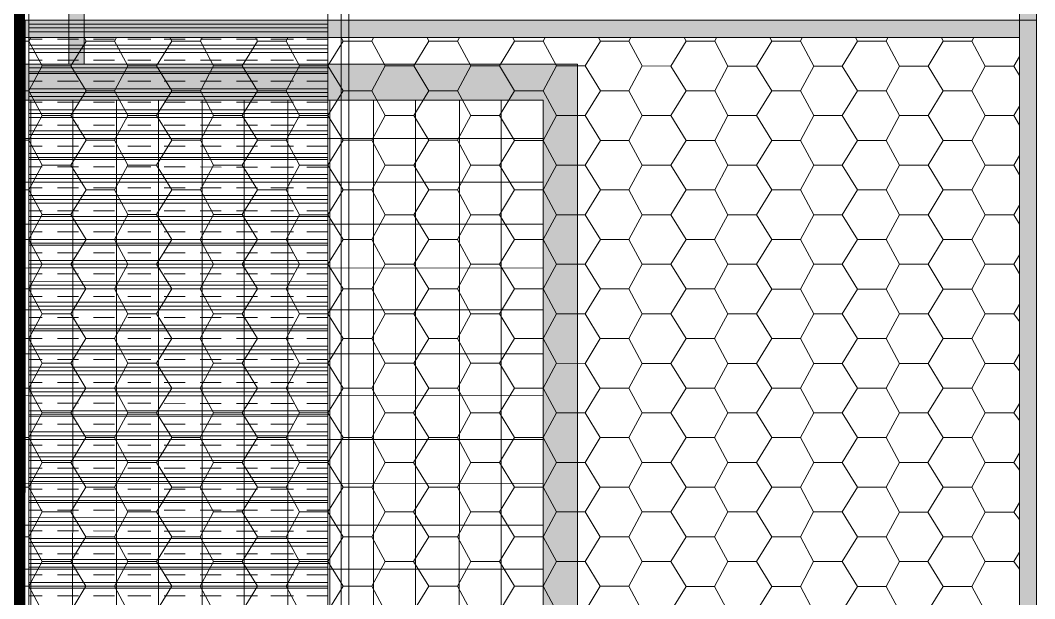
# Model space of a CAD drawing. Extents: x 3377 to 3790, y 1673 to 1846.
# Drawn here: x 3525.326 to 3527.579, y 1750.821 to 1752.105 of the extents above; entities that cross this region are included whole.
import ezdxf

# ---------------------------------------------------------------- set-up
doc = ezdxf.new("R2010")
doc.units = 0
doc.header["$LTSCALE"] = 2
for name, color, linetype, true_color in [('PDF7_0', 7, 'Continuous', 0xc6c6c6), ('PDF7_04-DETALHE', 7, 'Continuous', 0xc6c6c6), ('PDF7_13-CORTE', 7, 'Continuous', 0xe3e3e3)]:
    doc.layers.add(name, color=color, linetype=linetype, true_color=true_color)

msp = doc.modelspace()

# ---------------------------------------------------------------- linework, layer by layer
at = {"layer": 'PDF7_0', "color": 9, "lineweight": 0, "true_color": 0xc1c1c1, "const_width": 0.0423}
msp.add_lwpolyline([(3525.3156, 1754.2082), (3525.3154, 1752.1051), (3525.3153, 1750.0063)], dxfattribs=at)
at = {"layer": 'PDF7_0', "color": 7, "lineweight": 0}
for points in [[(3527.5456, 1754.208), (3527.5836, 1754.208), (3527.5835, 1752.105), (3527.5454, 1752.105), (3527.5456, 1754.1657)], [(3527.5454, 1752.105), (3527.5453, 1750.0061)]]:
    msp.add_lwpolyline(points, dxfattribs=at)
for points in [[(3525.2943, 1752.1051), (3525.3366, 1752.1051), (3525.3364, 1750.0063), (3525.2941, 1750.0063)], [(3525.3364, 1750.0063), (3525.3366, 1752.1051)], [(3527.5454, 1752.105), (3527.5454, 1752.0669), (3525.3366, 1752.067), (3525.3366, 1752.1051)], [(3527.5454, 1752.105), (3527.5835, 1752.105), (3527.5834, 1750.0061), (3527.5453, 1750.0061)]]:
    msp.add_lwpolyline(points, close=True, dxfattribs=at)
at = {"layer": 'PDF7_0', "lineweight": 0}
for points in [[(3525.345, 1752.0586), (3525.3493, 1752.067)], [(3525.4678, 1752.067), (3525.472, 1752.0585), (3525.5355, 1752.0585), (3525.5397, 1752.067)], [(3525.6582, 1752.067), (3525.6624, 1752.0585), (3525.7259, 1752.0585), (3525.7301, 1752.067)], [(3525.8486, 1752.067), (3525.8528, 1752.0585), (3525.9163, 1752.0585), (3525.9205, 1752.067)], [(3526.039, 1752.067), (3526.0432, 1752.0585), (3526.1067, 1752.0585), (3526.1109, 1752.067)], [(3526.2294, 1752.067), (3526.2337, 1752.0585), (3526.2971, 1752.0585), (3526.3014, 1752.067)], [(3526.4198, 1752.0669), (3526.4241, 1752.0585), (3526.4875, 1752.0585), (3526.4918, 1752.0669)], [(3526.6103, 1752.0669), (3526.6145, 1752.0585), (3526.678, 1752.0585), (3526.6822, 1752.0669)], [(3526.8007, 1752.0669), (3526.8049, 1752.0585), (3526.8684, 1752.0585), (3526.8726, 1752.0669)], [(3526.9911, 1752.0669), (3526.9953, 1752.0584), (3527.0588, 1752.0584), (3527.063, 1752.0669)], [(3527.1815, 1752.0669), (3527.1857, 1752.0584), (3527.2492, 1752.0584), (3527.2534, 1752.0669)], [(3527.3719, 1752.0669), (3527.3762, 1752.0584), (3527.4396, 1752.0584), (3527.4439, 1752.0669)], [(3525.3366, 1752.0586), (3525.345, 1752.0586), (3525.3747, 1752.0035), (3525.4381, 1752.0035), (3525.472, 1752.0585)], [(3525.5355, 1752.0585), (3525.5651, 1752.0035), (3525.6285, 1752.0035), (3525.6624, 1752.0585)], [(3525.7259, 1752.0585), (3525.7555, 1752.0035), (3525.819, 1752.0035), (3525.8528, 1752.0585)], [(3525.9163, 1752.0585), (3525.9459, 1752.0035), (3526.0094, 1752.0035), (3526.0432, 1752.0585)], [(3526.1067, 1752.0585), (3526.1363, 1752.0035), (3526.1998, 1752.0035), (3526.2337, 1752.0585)], [(3526.2971, 1752.0585), (3526.3267, 1752.0035), (3526.3902, 1752.0035), (3526.4241, 1752.0585)], [(3526.4875, 1752.0585), (3526.5172, 1752.0035), (3526.5806, 1752.0035), (3526.6145, 1752.0585)], [(3526.678, 1752.0585), (3526.7076, 1752.0035), (3526.771, 1752.0034), (3526.8049, 1752.0585)], [(3526.8684, 1752.0585), (3526.898, 1752.0034), (3526.9615, 1752.0034), (3526.9953, 1752.0584)], [(3527.0588, 1752.0584), (3527.0884, 1752.0034), (3527.1519, 1752.0034), (3527.1857, 1752.0584)], [(3527.2492, 1752.0584), (3527.2788, 1752.0034), (3527.3423, 1752.0034), (3527.3762, 1752.0584)], [(3527.4396, 1752.0584), (3527.4692, 1752.0034), (3527.5327, 1752.0034), (3527.5454, 1751.9822)], [(3527.5327, 1752.0034), (3527.5454, 1752.0246)], [(3525.345, 1751.9485), (3525.3747, 1752.0035)], [(3525.4381, 1752.0035), (3525.472, 1751.9485), (3525.5355, 1751.9485), (3525.5651, 1752.0035)], [(3525.6285, 1752.0035), (3525.6624, 1751.9485), (3525.7259, 1751.9485), (3525.7555, 1752.0035)], [(3525.819, 1752.0035), (3525.8528, 1751.9485), (3525.9163, 1751.9485), (3525.9459, 1752.0035)], [(3526.0094, 1752.0035), (3526.0432, 1751.9485), (3526.1067, 1751.9485), (3526.1363, 1752.0035)], [(3526.1998, 1752.0035), (3526.2336, 1751.9485), (3526.2971, 1751.9485), (3526.3267, 1752.0035)], [(3526.3902, 1752.0035), (3526.4241, 1751.9485), (3526.4875, 1751.9485), (3526.5172, 1752.0035)], [(3526.5806, 1752.0035), (3526.6145, 1751.9485), (3526.678, 1751.9484), (3526.7076, 1752.0035)], [(3526.771, 1752.0034), (3526.8049, 1751.9484), (3526.8684, 1751.9484), (3526.898, 1752.0034)], [(3526.9615, 1752.0034), (3526.9953, 1751.9484), (3527.0588, 1751.9484), (3527.0884, 1752.0034)], [(3527.1519, 1752.0034), (3527.1857, 1751.9484), (3527.2492, 1751.9484), (3527.2788, 1752.0034)], [(3527.3423, 1752.0034), (3527.3761, 1751.9484), (3527.4396, 1751.9484), (3527.4692, 1752.0034)], [(3525.3366, 1751.9485), (3525.345, 1751.9485), (3525.3746, 1751.8935), (3525.4381, 1751.8935), (3525.472, 1751.9485)], [(3525.5355, 1751.9485), (3525.5651, 1751.8935), (3525.6285, 1751.8935), (3525.6624, 1751.9485)], [(3525.7259, 1751.9485), (3525.7555, 1751.8935), (3525.819, 1751.8935), (3525.8528, 1751.9485)], [(3525.9163, 1751.9485), (3525.9459, 1751.8935), (3526.0094, 1751.8935), (3526.0432, 1751.9485)], [(3526.1067, 1751.9485), (3526.1363, 1751.8935), (3526.1998, 1751.8935), (3526.2336, 1751.9485)], [(3526.2971, 1751.9485), (3526.3267, 1751.8935), (3526.3902, 1751.8935), (3526.4241, 1751.9485)], [(3526.4875, 1751.9485), (3526.5172, 1751.8934), (3526.5806, 1751.8934), (3526.6145, 1751.9485)], [(3526.678, 1751.9484), (3526.7076, 1751.8934), (3526.771, 1751.8934), (3526.8049, 1751.9484)], [(3526.8684, 1751.9484), (3526.898, 1751.8934), (3526.9615, 1751.8934), (3526.9953, 1751.9484)], [(3527.0588, 1751.9484), (3527.0884, 1751.8934), (3527.1519, 1751.8934), (3527.1857, 1751.9484)], [(3527.2492, 1751.9484), (3527.2788, 1751.8934), (3527.3423, 1751.8934), (3527.3761, 1751.9484)], [(3527.4396, 1751.9484), (3527.4692, 1751.8934), (3527.5327, 1751.8934), (3527.5454, 1751.8722)], [(3527.5327, 1751.8934), (3527.5454, 1751.9145)], [(3525.345, 1751.8385), (3525.3746, 1751.8935)], [(3525.4381, 1751.8935), (3525.472, 1751.8385), (3525.5354, 1751.8385), (3525.5651, 1751.8935)], [(3525.6285, 1751.8935), (3525.6624, 1751.8385), (3525.7259, 1751.8385), (3525.7555, 1751.8935)], [(3525.819, 1751.8935), (3525.8528, 1751.8385), (3525.9163, 1751.8385), (3525.9459, 1751.8935)], [(3526.0094, 1751.8935), (3526.0432, 1751.8385), (3526.1067, 1751.8385), (3526.1363, 1751.8935)], [(3526.1998, 1751.8935), (3526.2336, 1751.8385), (3526.2971, 1751.8385), (3526.3267, 1751.8935)], [(3526.3902, 1751.8935), (3526.4241, 1751.8384), (3526.4875, 1751.8384), (3526.5172, 1751.8934)], [(3526.5806, 1751.8934), (3526.6145, 1751.8384), (3526.6779, 1751.8384), (3526.7076, 1751.8934)], [(3526.771, 1751.8934), (3526.8049, 1751.8384), (3526.8684, 1751.8384), (3526.898, 1751.8934)], [(3526.9615, 1751.8934), (3526.9953, 1751.8384), (3527.0588, 1751.8384), (3527.0884, 1751.8934)], [(3527.1519, 1751.8934), (3527.1857, 1751.8384), (3527.2492, 1751.8384), (3527.2788, 1751.8934)], [(3527.3423, 1751.8934), (3527.3761, 1751.8384), (3527.4396, 1751.8384), (3527.4692, 1751.8934)], [(3525.3366, 1751.8385), (3525.345, 1751.8385), (3525.3746, 1751.7835), (3525.4381, 1751.7835), (3525.472, 1751.8385)], [(3525.5354, 1751.8385), (3525.5651, 1751.7835), (3525.6285, 1751.7835), (3525.6624, 1751.8385)], [(3525.7259, 1751.8385), (3525.7555, 1751.7835), (3525.8189, 1751.7835), (3525.8528, 1751.8385)], [(3525.9163, 1751.8385), (3525.9459, 1751.7835), (3526.0094, 1751.7835), (3526.0432, 1751.8385)], [(3526.1067, 1751.8385), (3526.1363, 1751.7835), (3526.1998, 1751.7834), (3526.2336, 1751.8385)], [(3526.2971, 1751.8385), (3526.3267, 1751.7834), (3526.3902, 1751.7834), (3526.4241, 1751.8384)], [(3526.4875, 1751.8384), (3526.5171, 1751.7834), (3526.5806, 1751.7834), (3526.6145, 1751.8384)], [(3526.6779, 1751.8384), (3526.7076, 1751.7834), (3526.771, 1751.7834), (3526.8049, 1751.8384)], [(3526.8684, 1751.8384), (3526.898, 1751.7834), (3526.9615, 1751.7834), (3526.9953, 1751.8384)], [(3527.0588, 1751.8384), (3527.0884, 1751.7834), (3527.1519, 1751.7834), (3527.1857, 1751.8384)], [(3527.2492, 1751.8384), (3527.2788, 1751.7834), (3527.3423, 1751.7834), (3527.3761, 1751.8384)], [(3527.4396, 1751.8384), (3527.4692, 1751.7834), (3527.5327, 1751.7834), (3527.5454, 1751.7622)], [(3527.5327, 1751.7834), (3527.5454, 1751.8045)], [(3525.345, 1751.7285), (3525.3746, 1751.7835)], [(3525.4381, 1751.7835), (3525.472, 1751.7285), (3525.5354, 1751.7285), (3525.5651, 1751.7835)], [(3525.6285, 1751.7835), (3525.6624, 1751.7285), (3525.7259, 1751.7285), (3525.7555, 1751.7835)], [(3525.8189, 1751.7835), (3525.8528, 1751.7285), (3525.9163, 1751.7285), (3525.9459, 1751.7835)], [(3526.0094, 1751.7835), (3526.0432, 1751.7285), (3526.1067, 1751.7284), (3526.1363, 1751.7835)], [(3526.1998, 1751.7834), (3526.2336, 1751.7284), (3526.2971, 1751.7284), (3526.3267, 1751.7834)], [(3526.3902, 1751.7834), (3526.424, 1751.7284), (3526.4875, 1751.7284), (3526.5171, 1751.7834)], [(3526.5806, 1751.7834), (3526.6145, 1751.7284), (3526.6779, 1751.7284), (3526.7076, 1751.7834)], [(3526.771, 1751.7834), (3526.8049, 1751.7284), (3526.8684, 1751.7284), (3526.898, 1751.7834)], [(3526.9615, 1751.7834), (3526.9953, 1751.7284), (3527.0588, 1751.7284), (3527.0884, 1751.7834)], [(3527.1519, 1751.7834), (3527.1857, 1751.7284), (3527.2492, 1751.7284), (3527.2788, 1751.7834)], [(3527.3423, 1751.7834), (3527.3761, 1751.7284), (3527.4396, 1751.7284), (3527.4692, 1751.7834)], [(3525.3366, 1751.7285), (3525.345, 1751.7285), (3525.3746, 1751.6735), (3525.4381, 1751.6735), (3525.472, 1751.7285)], [(3525.5354, 1751.7285), (3525.5651, 1751.6735), (3525.6285, 1751.6735), (3525.6624, 1751.7285)], [(3525.7259, 1751.7285), (3525.7555, 1751.6735), (3525.8189, 1751.6735), (3525.8528, 1751.7285)], [(3525.9163, 1751.7285), (3525.9459, 1751.6734), (3526.0094, 1751.6734), (3526.0432, 1751.7285)], [(3526.1067, 1751.7284), (3526.1363, 1751.6734), (3526.1998, 1751.6734), (3526.2336, 1751.7284)], [(3526.2971, 1751.7284), (3526.3267, 1751.6734), (3526.3902, 1751.6734), (3526.424, 1751.7284)], [(3526.4875, 1751.7284), (3526.5171, 1751.6734), (3526.5806, 1751.6734), (3526.6145, 1751.7284)], [(3526.6779, 1751.7284), (3526.7076, 1751.6734), (3526.771, 1751.6734), (3526.8049, 1751.7284)], [(3526.8684, 1751.7284), (3526.898, 1751.6734), (3526.9614, 1751.6734), (3526.9953, 1751.7284)], [(3527.0588, 1751.7284), (3527.0884, 1751.6734), (3527.1519, 1751.6734), (3527.1857, 1751.7284)], [(3527.2492, 1751.7284), (3527.2788, 1751.6734), (3527.3423, 1751.6734), (3527.3761, 1751.7284)], [(3527.4396, 1751.7284), (3527.4692, 1751.6733), (3527.5327, 1751.6733), (3527.5454, 1751.6522)], [(3527.5327, 1751.6733), (3527.5454, 1751.6945)], [(3525.345, 1751.6185), (3525.3746, 1751.6735)], [(3525.4381, 1751.6735), (3525.472, 1751.6185), (3525.5354, 1751.6185), (3525.5651, 1751.6735)], [(3525.6285, 1751.6735), (3525.6624, 1751.6185), (3525.7258, 1751.6185), (3525.7555, 1751.6735)], [(3525.8189, 1751.6735), (3525.8528, 1751.6184), (3525.9163, 1751.6184), (3525.9459, 1751.6734)], [(3526.0094, 1751.6734), (3526.0432, 1751.6184), (3526.1067, 1751.6184), (3526.1363, 1751.6734)], [(3526.1998, 1751.6734), (3526.2336, 1751.6184), (3526.2971, 1751.6184), (3526.3267, 1751.6734)], [(3526.3902, 1751.6734), (3526.424, 1751.6184), (3526.4875, 1751.6184), (3526.5171, 1751.6734)], [(3526.5806, 1751.6734), (3526.6145, 1751.6184), (3526.6779, 1751.6184), (3526.7076, 1751.6734)], [(3526.771, 1751.6734), (3526.8049, 1751.6184), (3526.8683, 1751.6184), (3526.898, 1751.6734)], [(3526.9614, 1751.6734), (3526.9953, 1751.6184), (3527.0588, 1751.6184), (3527.0884, 1751.6734)], [(3527.1519, 1751.6734), (3527.1857, 1751.6184), (3527.2492, 1751.6184), (3527.2788, 1751.6734)], [(3527.3423, 1751.6734), (3527.3761, 1751.6183), (3527.4396, 1751.6183), (3527.4692, 1751.6733)], [(3525.3365, 1751.6185), (3525.345, 1751.6185), (3525.3746, 1751.5635), (3525.4381, 1751.5635), (3525.472, 1751.6185)], [(3525.5354, 1751.6185), (3525.565, 1751.5635), (3525.6285, 1751.5635), (3525.6624, 1751.6185)], [(3525.7258, 1751.6185), (3525.7555, 1751.5634), (3525.8189, 1751.5634), (3525.8528, 1751.6184)], [(3525.9163, 1751.6184), (3525.9459, 1751.5634), (3526.0093, 1751.5634), (3526.0432, 1751.6184)], [(3526.1067, 1751.6184), (3526.1363, 1751.5634), (3526.1998, 1751.5634), (3526.2336, 1751.6184)], [(3526.2971, 1751.6184), (3526.3267, 1751.5634), (3526.3902, 1751.5634), (3526.424, 1751.6184)], [(3526.4875, 1751.6184), (3526.5171, 1751.5634), (3526.5806, 1751.5634), (3526.6145, 1751.6184)], [(3526.6779, 1751.6184), (3526.7075, 1751.5634), (3526.771, 1751.5634), (3526.8049, 1751.6184)], [(3526.8683, 1751.6184), (3526.898, 1751.5634), (3526.9614, 1751.5634), (3526.9953, 1751.6184)], [(3527.0588, 1751.6184), (3527.0884, 1751.5634), (3527.1519, 1751.5633), (3527.1857, 1751.6184)], [(3527.2492, 1751.6184), (3527.2788, 1751.5633), (3527.3423, 1751.5633), (3527.3761, 1751.6183)], [(3527.4396, 1751.6183), (3527.4692, 1751.5633), (3527.5327, 1751.5633), (3527.5454, 1751.5422)], [(3527.5327, 1751.5633), (3527.5454, 1751.5845)], [(3525.345, 1751.5085), (3525.3746, 1751.5635)], [(3525.4381, 1751.5635), (3525.4719, 1751.5085), (3525.5354, 1751.5084), (3525.565, 1751.5635)], [(3525.6285, 1751.5635), (3525.6624, 1751.5084), (3525.7258, 1751.5084), (3525.7555, 1751.5634)], [(3525.8189, 1751.5634), (3525.8528, 1751.5084), (3525.9163, 1751.5084), (3525.9459, 1751.5634)], [(3526.0093, 1751.5634), (3526.0432, 1751.5084), (3526.1067, 1751.5084), (3526.1363, 1751.5634)], [(3526.1998, 1751.5634), (3526.2336, 1751.5084), (3526.2971, 1751.5084), (3526.3267, 1751.5634)], [(3526.3902, 1751.5634), (3526.424, 1751.5084), (3526.4875, 1751.5084), (3526.5171, 1751.5634)], [(3526.5806, 1751.5634), (3526.6145, 1751.5084), (3526.6779, 1751.5084), (3526.7075, 1751.5634)], [(3526.771, 1751.5634), (3526.8049, 1751.5084), (3526.8683, 1751.5084), (3526.898, 1751.5634)], [(3526.9614, 1751.5634), (3526.9953, 1751.5083), (3527.0588, 1751.5083), (3527.0884, 1751.5634)], [(3527.1519, 1751.5633), (3527.1857, 1751.5083), (3527.2492, 1751.5083), (3527.2788, 1751.5633)], [(3527.3423, 1751.5633), (3527.3761, 1751.5083), (3527.4396, 1751.5083), (3527.4692, 1751.5633)], [(3525.3365, 1751.5085), (3525.345, 1751.5085), (3525.3746, 1751.4534), (3525.4381, 1751.4534), (3525.4719, 1751.5085)], [(3525.5354, 1751.5084), (3525.565, 1751.4534), (3525.6285, 1751.4534), (3525.6624, 1751.5084)], [(3525.7258, 1751.5084), (3525.7555, 1751.4534), (3525.8189, 1751.4534), (3525.8528, 1751.5084)], [(3525.9163, 1751.5084), (3525.9459, 1751.4534), (3526.0093, 1751.4534), (3526.0432, 1751.5084)], [(3526.1067, 1751.5084), (3526.1363, 1751.4534), (3526.1998, 1751.4534), (3526.2336, 1751.5084)], [(3526.2971, 1751.5084), (3526.3267, 1751.4534), (3526.3902, 1751.4534), (3526.424, 1751.5084)], [(3526.4875, 1751.5084), (3526.5171, 1751.4534), (3526.5806, 1751.4534), (3526.6145, 1751.5084)], [(3526.6779, 1751.5084), (3526.7075, 1751.4534), (3526.771, 1751.4534), (3526.8049, 1751.5084)], [(3526.8683, 1751.5084), (3526.898, 1751.4533), (3526.9614, 1751.4533), (3526.9953, 1751.5083)], [(3527.0588, 1751.5083), (3527.0884, 1751.4533), (3527.1518, 1751.4533), (3527.1857, 1751.5083)], [(3527.2492, 1751.5083), (3527.2788, 1751.4533), (3527.3423, 1751.4533), (3527.3761, 1751.5083)], [(3527.4396, 1751.5083), (3527.4692, 1751.4533), (3527.5327, 1751.4533), (3527.5454, 1751.4364)], [(3527.5327, 1751.4533), (3527.5454, 1751.4745)], [(3525.345, 1751.3984), (3525.3746, 1751.4534)], [(3525.4381, 1751.4534), (3525.4719, 1751.3984), (3525.5354, 1751.3984), (3525.565, 1751.4534)], [(3525.6285, 1751.4534), (3525.6624, 1751.3984), (3525.7258, 1751.3984), (3525.7555, 1751.4534)], [(3525.8189, 1751.4534), (3525.8528, 1751.3984), (3525.9162, 1751.3984), (3525.9459, 1751.4534)], [(3526.0093, 1751.4534), (3526.0432, 1751.3984), (3526.1067, 1751.3984), (3526.1363, 1751.4534)], [(3526.1998, 1751.4534), (3526.2336, 1751.3984), (3526.2971, 1751.3984), (3526.3267, 1751.4534)], [(3526.3902, 1751.4534), (3526.424, 1751.3984), (3526.4875, 1751.3984), (3526.5171, 1751.4534)], [(3526.5806, 1751.4534), (3526.6144, 1751.3984), (3526.6779, 1751.3984), (3526.7075, 1751.4534)], [(3526.771, 1751.4534), (3526.8049, 1751.3983), (3526.8683, 1751.3983), (3526.898, 1751.4533)], [(3526.9614, 1751.4533), (3526.9953, 1751.3983), (3527.0587, 1751.3983), (3527.0884, 1751.4533)], [(3527.1518, 1751.4533), (3527.1857, 1751.3983), (3527.2492, 1751.3983), (3527.2788, 1751.4533)], [(3527.3423, 1751.4533), (3527.3761, 1751.3983), (3527.4396, 1751.3983), (3527.4692, 1751.4533)], [(3525.3365, 1751.3984), (3525.345, 1751.3984), (3525.3746, 1751.3434), (3525.4381, 1751.3434), (3525.4719, 1751.3984)], [(3525.5354, 1751.3984), (3525.565, 1751.3434), (3525.6285, 1751.3434), (3525.6624, 1751.3984)], [(3525.7258, 1751.3984), (3525.7554, 1751.3434), (3525.8189, 1751.3434), (3525.8528, 1751.3984)], [(3525.9162, 1751.3984), (3525.9459, 1751.3434), (3526.0093, 1751.3434), (3526.0432, 1751.3984)], [(3526.1067, 1751.3984), (3526.1363, 1751.3434), (3526.1998, 1751.3434), (3526.2336, 1751.3984)], [(3526.2971, 1751.3984), (3526.3267, 1751.3434), (3526.3902, 1751.3434), (3526.424, 1751.3984)], [(3526.4875, 1751.3984), (3526.5171, 1751.3434), (3526.5806, 1751.3433), (3526.6144, 1751.3984)], [(3526.6779, 1751.3984), (3526.7075, 1751.3433), (3526.771, 1751.3433), (3526.8049, 1751.3983)], [(3526.8683, 1751.3983), (3526.8979, 1751.3433), (3526.9614, 1751.3433), (3526.9953, 1751.3983)], [(3527.0587, 1751.3983), (3527.0884, 1751.3433), (3527.1518, 1751.3433), (3527.1857, 1751.3983)], [(3527.2492, 1751.3983), (3527.2788, 1751.3433), (3527.3423, 1751.3433), (3527.3761, 1751.3983)], [(3527.4396, 1751.3983), (3527.4692, 1751.3433), (3527.5327, 1751.3433), (3527.5454, 1751.3264)], [(3527.5327, 1751.3433), (3527.5454, 1751.3644)], [(3525.345, 1751.2884), (3525.3746, 1751.3434)], [(3525.4381, 1751.3434), (3525.4719, 1751.2884), (3525.5354, 1751.2884), (3525.565, 1751.3434)], [(3525.6285, 1751.3434), (3525.6624, 1751.2884), (3525.7258, 1751.2884), (3525.7554, 1751.3434)], [(3525.8189, 1751.3434), (3525.8528, 1751.2884), (3525.9162, 1751.2884), (3525.9459, 1751.3434)], [(3526.0093, 1751.3434), (3526.0432, 1751.2884), (3526.1067, 1751.2884), (3526.1363, 1751.3434)], [(3526.1998, 1751.3434), (3526.2336, 1751.2884), (3526.2971, 1751.2884), (3526.3267, 1751.3434)], [(3526.3902, 1751.3434), (3526.424, 1751.2884), (3526.4875, 1751.2883), (3526.5171, 1751.3434)], [(3526.5806, 1751.3433), (3526.6144, 1751.2883), (3526.6779, 1751.2883), (3526.7075, 1751.3433)], [(3526.771, 1751.3433), (3526.8049, 1751.2883), (3526.8683, 1751.2883), (3526.8979, 1751.3433)], [(3526.9614, 1751.3433), (3526.9953, 1751.2883), (3527.0587, 1751.2883), (3527.0884, 1751.3433)], [(3527.1518, 1751.3433), (3527.1857, 1751.2883), (3527.2492, 1751.2883), (3527.2788, 1751.3433)], [(3527.3423, 1751.3433), (3527.3761, 1751.2883), (3527.4396, 1751.2883), (3527.4692, 1751.3433)], [(3525.3365, 1751.2884), (3525.345, 1751.2884), (3525.3746, 1751.2334), (3525.4381, 1751.2334), (3525.4719, 1751.2884)], [(3525.5354, 1751.2884), (3525.565, 1751.2334), (3525.6285, 1751.2334), (3525.6624, 1751.2884)], [(3525.7258, 1751.2884), (3525.7554, 1751.2334), (3525.8189, 1751.2334), (3525.8528, 1751.2884)], [(3525.9162, 1751.2884), (3525.9459, 1751.2334), (3526.0093, 1751.2334), (3526.0432, 1751.2884)], [(3526.1067, 1751.2884), (3526.1363, 1751.2334), (3526.1997, 1751.2334), (3526.2336, 1751.2884)], [(3526.2971, 1751.2884), (3526.3267, 1751.2333), (3526.3902, 1751.2333), (3526.424, 1751.2884)], [(3526.4875, 1751.2883), (3526.5171, 1751.2333), (3526.5806, 1751.2333), (3526.6144, 1751.2883)], [(3526.6779, 1751.2883), (3526.7075, 1751.2333), (3526.771, 1751.2333), (3526.8049, 1751.2883)], [(3526.8683, 1751.2883), (3526.8979, 1751.2333), (3526.9614, 1751.2333), (3526.9953, 1751.2883)], [(3527.0587, 1751.2883), (3527.0884, 1751.2333), (3527.1518, 1751.2333), (3527.1857, 1751.2883)], [(3527.2492, 1751.2883), (3527.2788, 1751.2333), (3527.3422, 1751.2333), (3527.3761, 1751.2883)], [(3527.4396, 1751.2883), (3527.4692, 1751.2333), (3527.5327, 1751.2333), (3527.5454, 1751.2163)], [(3527.5327, 1751.2333), (3527.5454, 1751.2544)], [(3525.345, 1751.1784), (3525.3746, 1751.2334)], [(3525.4381, 1751.2334), (3525.4719, 1751.1784), (3525.5354, 1751.1784), (3525.565, 1751.2334)], [(3525.6285, 1751.2334), (3525.6623, 1751.1784), (3525.7258, 1751.1784), (3525.7554, 1751.2334)], [(3525.8189, 1751.2334), (3525.8528, 1751.1784), (3525.9162, 1751.1784), (3525.9459, 1751.2334)], [(3526.0093, 1751.2334), (3526.0432, 1751.1784), (3526.1066, 1751.1784), (3526.1363, 1751.2334)], [(3526.1997, 1751.2334), (3526.2336, 1751.1783), (3526.2971, 1751.1783), (3526.3267, 1751.2333)], [(3526.3902, 1751.2333), (3526.424, 1751.1783), (3526.4875, 1751.1783), (3526.5171, 1751.2333)], [(3526.5806, 1751.2333), (3526.6144, 1751.1783), (3526.6779, 1751.1783), (3526.7075, 1751.2333)], [(3526.771, 1751.2333), (3526.8048, 1751.1783), (3526.8683, 1751.1783), (3526.8979, 1751.2333)], [(3526.9614, 1751.2333), (3526.9953, 1751.1783), (3527.0587, 1751.1783), (3527.0884, 1751.2333)], [(3527.1518, 1751.2333), (3527.1857, 1751.1783), (3527.2492, 1751.1783), (3527.2788, 1751.2333)], [(3527.3422, 1751.2333), (3527.3761, 1751.1783), (3527.4396, 1751.1783), (3527.4692, 1751.2333)], [(3525.3365, 1751.1784), (3525.345, 1751.1784), (3525.3746, 1751.1234), (3525.4381, 1751.1234), (3525.4719, 1751.1784)], [(3525.5354, 1751.1784), (3525.565, 1751.1234), (3525.6285, 1751.1234), (3525.6623, 1751.1784)], [(3525.7258, 1751.1784), (3525.7554, 1751.1234), (3525.8189, 1751.1234), (3525.8528, 1751.1784)], [(3525.9162, 1751.1784), (3525.9458, 1751.1234), (3526.0093, 1751.1234), (3526.0432, 1751.1784)], [(3526.1066, 1751.1784), (3526.1363, 1751.1233), (3526.1997, 1751.1233), (3526.2336, 1751.1783)], [(3526.2971, 1751.1783), (3526.3267, 1751.1233), (3526.3902, 1751.1233), (3526.424, 1751.1783)], [(3526.4875, 1751.1783), (3526.5171, 1751.1233), (3526.5806, 1751.1233), (3526.6144, 1751.1783)], [(3526.6779, 1751.1783), (3526.7075, 1751.1233), (3526.771, 1751.1233), (3526.8048, 1751.1783)], [(3526.8683, 1751.1783), (3526.8979, 1751.1233), (3526.9614, 1751.1233), (3526.9953, 1751.1783)], [(3527.0587, 1751.1783), (3527.0884, 1751.1233), (3527.1518, 1751.1233), (3527.1857, 1751.1783)], [(3527.2492, 1751.1783), (3527.2788, 1751.1233), (3527.3422, 1751.1233), (3527.3761, 1751.1783)], [(3527.4396, 1751.1783), (3527.4692, 1751.1233), (3527.5327, 1751.1232), (3527.5454, 1751.1063)], [(3527.5327, 1751.1232), (3527.5454, 1751.1444)], [(3525.345, 1751.0684), (3525.3746, 1751.1234)], [(3525.4381, 1751.1234), (3525.4719, 1751.0684), (3525.5354, 1751.0684), (3525.565, 1751.1234)], [(3525.6285, 1751.1234), (3525.6623, 1751.0684), (3525.7258, 1751.0684), (3525.7554, 1751.1234)], [(3525.8189, 1751.1234), (3525.8528, 1751.0684), (3525.9162, 1751.0683), (3525.9458, 1751.1234)], [(3526.0093, 1751.1234), (3526.0432, 1751.0683), (3526.1066, 1751.0683), (3526.1363, 1751.1233)], [(3526.1997, 1751.1233), (3526.2336, 1751.0683), (3526.2971, 1751.0683), (3526.3267, 1751.1233)], [(3526.3902, 1751.1233), (3526.424, 1751.0683), (3526.4875, 1751.0683), (3526.5171, 1751.1233)], [(3526.5806, 1751.1233), (3526.6144, 1751.0683), (3526.6779, 1751.0683), (3526.7075, 1751.1233)], [(3526.771, 1751.1233), (3526.8048, 1751.0683), (3526.8683, 1751.0683), (3526.8979, 1751.1233)], [(3526.9614, 1751.1233), (3526.9953, 1751.0683), (3527.0587, 1751.0683), (3527.0884, 1751.1233)], [(3527.1518, 1751.1233), (3527.1857, 1751.0683), (3527.2491, 1751.0683), (3527.2788, 1751.1233)], [(3527.3422, 1751.1233), (3527.3761, 1751.0682), (3527.4396, 1751.0682), (3527.4692, 1751.1233)], [(3525.3365, 1751.0684), (3525.345, 1751.0684), (3525.3746, 1751.0134), (3525.4381, 1751.0134), (3525.4719, 1751.0684)], [(3525.5354, 1751.0684), (3525.565, 1751.0134), (3525.6285, 1751.0134), (3525.6623, 1751.0684)], [(3525.7258, 1751.0684), (3525.7554, 1751.0133), (3525.8189, 1751.0133), (3525.8528, 1751.0684)], [(3525.9162, 1751.0683), (3525.9458, 1751.0133), (3526.0093, 1751.0133), (3526.0432, 1751.0683)], [(3526.1066, 1751.0683), (3526.1363, 1751.0133), (3526.1997, 1751.0133), (3526.2336, 1751.0683)], [(3526.2971, 1751.0683), (3526.3267, 1751.0133), (3526.3901, 1751.0133), (3526.424, 1751.0683)], [(3526.4875, 1751.0683), (3526.5171, 1751.0133), (3526.5806, 1751.0133), (3526.6144, 1751.0683)], [(3526.6779, 1751.0683), (3526.7075, 1751.0133), (3526.771, 1751.0133), (3526.8048, 1751.0683)], [(3526.8683, 1751.0683), (3526.8979, 1751.0133), (3526.9614, 1751.0133), (3526.9953, 1751.0683)], [(3527.0587, 1751.0683), (3527.0883, 1751.0133), (3527.1518, 1751.0133), (3527.1857, 1751.0683)], [(3527.2491, 1751.0683), (3527.2788, 1751.0132), (3527.3422, 1751.0132), (3527.3761, 1751.0682)], [(3527.4396, 1751.0682), (3527.4692, 1751.0132), (3527.5327, 1751.0132), (3527.5453, 1750.9963)], [(3527.5327, 1751.0132), (3527.5453, 1751.0344)], [(3525.345, 1750.9584), (3525.3746, 1751.0134)], [(3525.4381, 1751.0134), (3525.4719, 1750.9584), (3525.5354, 1750.9584), (3525.565, 1751.0134)], [(3525.6285, 1751.0134), (3525.6623, 1750.9583), (3525.7258, 1750.9583), (3525.7554, 1751.0133)], [(3525.8189, 1751.0133), (3525.8527, 1750.9583), (3525.9162, 1750.9583), (3525.9458, 1751.0133)], [(3526.0093, 1751.0133), (3526.0432, 1750.9583), (3526.1066, 1750.9583), (3526.1363, 1751.0133)], [(3526.1997, 1751.0133), (3526.2336, 1750.9583), (3526.2971, 1750.9583), (3526.3267, 1751.0133)], [(3526.3901, 1751.0133), (3526.424, 1750.9583), (3526.4875, 1750.9583), (3526.5171, 1751.0133)], [(3526.5806, 1751.0133), (3526.6144, 1750.9583), (3526.6779, 1750.9583), (3526.7075, 1751.0133)], [(3526.771, 1751.0133), (3526.8048, 1750.9583), (3526.8683, 1750.9583), (3526.8979, 1751.0133)], [(3526.9614, 1751.0133), (3526.9952, 1750.9583), (3527.0587, 1750.9583), (3527.0883, 1751.0133)], [(3527.1518, 1751.0133), (3527.1857, 1750.9582), (3527.2491, 1750.9582), (3527.2788, 1751.0132)], [(3527.3422, 1751.0132), (3527.3761, 1750.9582), (3527.4396, 1750.9582), (3527.4692, 1751.0132)], [(3525.3365, 1750.9584), (3525.345, 1750.9584), (3525.3746, 1750.9034), (3525.4381, 1750.9034), (3525.4719, 1750.9584)], [(3525.5354, 1750.9584), (3525.565, 1750.9033), (3525.6285, 1750.9033), (3525.6623, 1750.9583)], [(3525.7258, 1750.9583), (3525.7554, 1750.9033), (3525.8189, 1750.9033), (3525.8527, 1750.9583)], [(3525.9162, 1750.9583), (3525.9458, 1750.9033), (3526.0093, 1750.9033), (3526.0432, 1750.9583)], [(3526.1066, 1750.9583), (3526.1363, 1750.9033), (3526.1997, 1750.9033), (3526.2336, 1750.9583)], [(3526.2971, 1750.9583), (3526.3267, 1750.9033), (3526.3901, 1750.9033), (3526.424, 1750.9583)], [(3526.4875, 1750.9583), (3526.5171, 1750.9033), (3526.5806, 1750.9033), (3526.6144, 1750.9583)], [(3526.6779, 1750.9583), (3526.7075, 1750.9033), (3526.771, 1750.9033), (3526.8048, 1750.9583)], [(3526.8683, 1750.9583), (3526.8979, 1750.9033), (3526.9614, 1750.9032), (3526.9952, 1750.9583)], [(3527.0587, 1750.9583), (3527.0883, 1750.9032), (3527.1518, 1750.9032), (3527.1857, 1750.9582)], [(3527.2491, 1750.9582), (3527.2788, 1750.9032), (3527.3422, 1750.9032), (3527.3761, 1750.9582)], [(3527.4396, 1750.9582), (3527.4692, 1750.9032), (3527.5326, 1750.9032), (3527.5453, 1750.8863)], [(3527.5326, 1750.9032), (3527.5453, 1750.9244)], [(3525.345, 1750.8483), (3525.3746, 1750.9034)], [(3525.4381, 1750.9034), (3525.4719, 1750.8483), (3525.5354, 1750.8483), (3525.565, 1750.9033)], [(3525.6285, 1750.9033), (3525.6623, 1750.8483), (3525.7258, 1750.8483), (3525.7554, 1750.9033)], [(3525.8189, 1750.9033), (3525.8527, 1750.8483), (3525.9162, 1750.8483), (3525.9458, 1750.9033)], [(3526.0093, 1750.9033), (3526.0432, 1750.8483), (3526.1066, 1750.8483), (3526.1363, 1750.9033)], [(3526.1997, 1750.9033), (3526.2336, 1750.8483), (3526.297, 1750.8483), (3526.3267, 1750.9033)], [(3526.3901, 1750.9033), (3526.424, 1750.8483), (3526.4875, 1750.8483), (3526.5171, 1750.9033)], [(3526.5806, 1750.9033), (3526.6144, 1750.8483), (3526.6779, 1750.8483), (3526.7075, 1750.9033)], [(3526.771, 1750.9033), (3526.8048, 1750.8482), (3526.8683, 1750.8482), (3526.8979, 1750.9033)], [(3526.9614, 1750.9032), (3526.9952, 1750.8482), (3527.0587, 1750.8482), (3527.0883, 1750.9032)], [(3527.1518, 1750.9032), (3527.1857, 1750.8482), (3527.2491, 1750.8482), (3527.2788, 1750.9032)], [(3527.3422, 1750.9032), (3527.3761, 1750.8482), (3527.4395, 1750.8482), (3527.4692, 1750.9032)], [(3525.3365, 1750.8483), (3525.345, 1750.8483), (3525.3746, 1750.7933), (3525.438, 1750.7933), (3525.4719, 1750.8483)], [(3525.5354, 1750.8483), (3525.565, 1750.7933), (3525.6285, 1750.7933), (3525.6623, 1750.8483)], [(3525.7258, 1750.8483), (3525.7554, 1750.7933), (3525.8189, 1750.7933), (3525.8527, 1750.8483)], [(3525.9162, 1750.8483), (3525.9458, 1750.7933), (3526.0093, 1750.7933), (3526.0432, 1750.8483)], [(3526.1066, 1750.8483), (3526.1362, 1750.7933), (3526.1997, 1750.7933), (3526.2336, 1750.8483)], [(3526.297, 1750.8483), (3526.3267, 1750.7933), (3526.3901, 1750.7933), (3526.424, 1750.8483)], [(3526.4875, 1750.8483), (3526.5171, 1750.7933), (3526.5806, 1750.7933), (3526.6144, 1750.8483)], [(3526.6779, 1750.8483), (3526.7075, 1750.7932), (3526.771, 1750.7932), (3526.8048, 1750.8482)], [(3526.8683, 1750.8482), (3526.8979, 1750.7932), (3526.9614, 1750.7932), (3526.9952, 1750.8482)], [(3527.0587, 1750.8482), (3527.0883, 1750.7932), (3527.1518, 1750.7932), (3527.1857, 1750.8482)], [(3527.2491, 1750.8482), (3527.2787, 1750.7932), (3527.3422, 1750.7932), (3527.3761, 1750.8482)], [(3527.4395, 1750.8482), (3527.4692, 1750.7932), (3527.5326, 1750.7932), (3527.5453, 1750.7763)]]:
    msp.add_lwpolyline(points, dxfattribs=at)
at = {"layer": 'PDF7_0', "color": 9, "true_color": 0xc1c1c1, "transparency": 33554559}
for points in [[(3527.5456, 1754.208), (3527.5835, 1752.105), (3527.5454, 1752.105)], [(3527.5836, 1754.208), (3527.5456, 1754.208), (3527.5835, 1752.105)], [(3527.5454, 1752.105), (3525.3366, 1752.1051), (3527.5454, 1752.0669)], [(3525.3366, 1752.1051), (3527.5454, 1752.0669), (3525.3366, 1752.067)], [(3527.5454, 1752.105), (3527.5834, 1750.0061), (3527.5453, 1750.0061)], [(3527.5835, 1752.105), (3527.5454, 1752.105), (3527.5834, 1750.0061)]]:
    msp.add_solid(points, dxfattribs=at)
at = {"layer": 'PDF7_04-DETALHE', "color": 7, "lineweight": 0}
msp.add_lwpolyline([(3526.0558, 1750.0062), (3526.056, 1752.507), (3524.558, 1752.5071), (3524.5578, 1750.0063)], dxfattribs=at)
at = {"layer": 'PDF7_04-DETALHE', "lineweight": 0}
for points in [[(3526.039, 1752.507), (3526.0389, 1750.0062), (3524.5917, 1750.0063), (3524.5919, 1752.5071), (3526.039, 1752.507), (3524.8415, 1752.5071)], [(3525.3451, 1752.4775), (3525.3449, 1750.0359), (3526.0092, 1750.0359), (3526.0094, 1752.4774)], [(3525.345, 1752.0966), (3526.0094, 1752.0966)], [(3525.345, 1752.0882), (3526.0094, 1752.0881)], [(3525.345, 1752.0797), (3526.0094, 1752.0797)], [(3525.345, 1752.0628), (3525.3747, 1752.0628)], [(3525.4085, 1752.0628), (3525.4551, 1752.0628)], [(3525.4889, 1752.0628), (3525.5355, 1752.0628)], [(3525.5651, 1752.0628), (3525.6159, 1752.0628)], [(3525.6455, 1752.0628), (3525.692, 1752.0628)], [(3525.7259, 1752.0628), (3525.7724, 1752.0628)], [(3525.8063, 1752.0628), (3525.8528, 1752.0628)], [(3525.8824, 1752.0627), (3525.9332, 1752.0627)], [(3525.9628, 1752.0627), (3526.0094, 1752.0627)], [(3525.345, 1752.0501), (3526.0094, 1752.05)], [(3525.345, 1752.0416), (3526.0094, 1752.0416)], [(3525.345, 1752.0332), (3526.0094, 1752.0331)], [(3525.345, 1752.0162), (3525.3747, 1752.0162)], [(3525.345, 1751.9993), (3526.0094, 1751.9993)], [(3525.4085, 1752.0162), (3525.4551, 1752.0162)], [(3525.4889, 1752.0162), (3525.5355, 1752.0162)], [(3525.5651, 1752.0162), (3525.6159, 1752.0162)], [(3525.6455, 1752.0162), (3525.692, 1752.0162)], [(3525.7259, 1752.0162), (3525.7724, 1752.0162)], [(3525.8063, 1752.0162), (3525.8528, 1752.0162)], [(3525.8824, 1752.0162), (3525.9332, 1752.0162)], [(3525.9628, 1752.0162), (3526.0094, 1752.0162)], [(3525.345, 1751.9909), (3526.0094, 1751.9908)], [(3525.345, 1751.9866), (3526.0094, 1751.9866)], [(3525.345, 1751.9697), (3525.3747, 1751.9697)], [(3525.345, 1751.9528), (3526.0094, 1751.9527)], [(3525.4085, 1751.9697), (3525.4551, 1751.9697)], [(3525.4889, 1751.9697), (3525.5355, 1751.9697)], [(3525.5651, 1751.9697), (3525.6158, 1751.9697)], [(3525.6455, 1751.9697), (3525.692, 1751.9697)], [(3525.7259, 1751.9697), (3525.7724, 1751.9697)], [(3525.8063, 1751.9697), (3525.8528, 1751.9697)], [(3525.8824, 1751.9697), (3525.9332, 1751.9697)], [(3525.9628, 1751.9697), (3526.0094, 1751.9696)], [(3525.345, 1751.9443), (3526.0094, 1751.9443)], [(3525.345, 1751.9358), (3526.0094, 1751.9358)], [(3525.345, 1751.9231), (3525.3747, 1751.9231)], [(3525.345, 1751.9062), (3526.0094, 1751.9062)], [(3525.4085, 1751.9231), (3525.4551, 1751.9231)], [(3525.4889, 1751.9231), (3525.5354, 1751.9231)], [(3525.5651, 1751.9231), (3525.6158, 1751.9231)], [(3525.6455, 1751.9231), (3525.692, 1751.9231)], [(3525.7259, 1751.9231), (3525.7724, 1751.9231)], [(3525.8063, 1751.9231), (3525.8528, 1751.9231)], [(3525.8824, 1751.9231), (3525.9332, 1751.9231)], [(3525.9628, 1751.9231), (3526.0094, 1751.9231)], [(3525.345, 1751.8978), (3526.0094, 1751.8977)], [(3525.345, 1751.8893), (3526.0094, 1751.8892)], [(3525.345, 1751.8724), (3525.3746, 1751.8724)], [(3525.345, 1751.8597), (3526.0094, 1751.8596)], [(3525.4085, 1751.8724), (3525.455, 1751.8724)], [(3525.4889, 1751.8724), (3525.5354, 1751.8724)], [(3525.5651, 1751.8724), (3525.6158, 1751.8724)], [(3525.6455, 1751.8723), (3525.692, 1751.8723)], [(3525.7259, 1751.8723), (3525.7724, 1751.8723)], [(3525.8063, 1751.8723), (3525.8528, 1751.8723)], [(3525.8824, 1751.8723), (3525.9332, 1751.8723)], [(3525.9628, 1751.8723), (3526.0094, 1751.8723)], [(3525.345, 1751.8512), (3526.0094, 1751.8512)], [(3525.345, 1751.8427), (3526.0094, 1751.8427)], [(3525.345, 1751.8258), (3525.3746, 1751.8258)], [(3525.4085, 1751.8258), (3525.455, 1751.8258)], [(3525.4889, 1751.8258), (3525.5354, 1751.8258)], [(3525.5651, 1751.8258), (3525.6158, 1751.8258)], [(3525.6455, 1751.8258), (3525.692, 1751.8258)], [(3525.7259, 1751.8258), (3525.7724, 1751.8258)], [(3525.8063, 1751.8258), (3525.8528, 1751.8258)], [(3525.8824, 1751.8258), (3525.9332, 1751.8258)], [(3525.9628, 1751.8258), (3526.0094, 1751.8258)], [(3525.345, 1751.8089), (3526.0094, 1751.8089)], [(3525.345, 1751.8004), (3526.0094, 1751.8004)], [(3525.345, 1751.7962), (3526.0094, 1751.7962)], [(3525.345, 1751.7793), (3525.3746, 1751.7793)], [(3525.4085, 1751.7793), (3525.455, 1751.7793)], [(3525.4889, 1751.7793), (3525.5354, 1751.7793)], [(3525.5651, 1751.7793), (3525.6158, 1751.7793)], [(3525.6455, 1751.7793), (3525.692, 1751.7793)], [(3525.7259, 1751.7793), (3525.7724, 1751.7792)], [(3525.8063, 1751.7792), (3525.8528, 1751.7792)], [(3525.8824, 1751.7792), (3525.9332, 1751.7792)], [(3525.9628, 1751.7792), (3526.0094, 1751.7792)], [(3525.345, 1751.7623), (3526.0094, 1751.7623)], [(3525.345, 1751.7539), (3526.0094, 1751.7538)], [(3525.345, 1751.7454), (3526.0094, 1751.7454)], [(3525.345, 1751.7327), (3525.3746, 1751.7327)], [(3525.4085, 1751.7327), (3525.455, 1751.7327)], [(3525.4889, 1751.7327), (3525.5354, 1751.7327)], [(3525.5651, 1751.7327), (3525.6158, 1751.7327)], [(3525.6455, 1751.7327), (3525.692, 1751.7327)], [(3525.7259, 1751.7327), (3525.7724, 1751.7327)], [(3525.8063, 1751.7327), (3525.8528, 1751.7327)], [(3525.8824, 1751.7327), (3525.9332, 1751.7327)], [(3525.9628, 1751.7327), (3526.0094, 1751.7327)], [(3525.345, 1751.7158), (3526.0094, 1751.7158)], [(3525.345, 1751.7073), (3526.0094, 1751.7073)], [(3525.345, 1751.6989), (3526.0094, 1751.6988)], [(3525.345, 1751.682), (3525.3746, 1751.6819)], [(3525.4085, 1751.6819), (3525.455, 1751.6819)], [(3525.4889, 1751.6819), (3525.5354, 1751.6819)], [(3525.5651, 1751.6819), (3525.6158, 1751.6819)], [(3525.6455, 1751.6819), (3525.692, 1751.6819)], [(3525.7258, 1751.6819), (3525.7724, 1751.6819)], [(3525.8062, 1751.6819), (3525.8528, 1751.6819)], [(3525.8824, 1751.6819), (3525.9332, 1751.6819)], [(3525.9628, 1751.6819), (3526.0094, 1751.6819)], [(3525.345, 1751.6693), (3526.0094, 1751.6692)], [(3525.345, 1751.6608), (3526.0094, 1751.6607)], [(3525.345, 1751.6523), (3526.0094, 1751.6523)], [(3525.345, 1751.6354), (3525.3746, 1751.6354)], [(3525.4085, 1751.6354), (3525.455, 1751.6354)], [(3525.4889, 1751.6354), (3525.5354, 1751.6354)], [(3525.565, 1751.6354), (3525.6158, 1751.6354)], [(3525.6454, 1751.6354), (3525.692, 1751.6354)], [(3525.7258, 1751.6354), (3525.7724, 1751.6354)], [(3525.8062, 1751.6354), (3525.8528, 1751.6354)], [(3525.8824, 1751.6354), (3525.9332, 1751.6354)], [(3525.9628, 1751.6354), (3526.0094, 1751.6354)], [(3525.345, 1751.6185), (3526.0094, 1751.6184)], [(3525.345, 1751.61), (3526.0094, 1751.61)], [(3525.345, 1751.6058), (3526.0094, 1751.6057)], [(3525.345, 1751.5889), (3525.3746, 1751.5889)], [(3525.4085, 1751.5889), (3525.455, 1751.5889)], [(3525.4889, 1751.5888), (3525.5354, 1751.5888)], [(3525.565, 1751.5888), (3525.6158, 1751.5888)], [(3525.6454, 1751.5888), (3525.692, 1751.5888)], [(3525.7258, 1751.5888), (3525.7724, 1751.5888)], [(3525.8062, 1751.5888), (3525.8528, 1751.5888)], [(3525.8824, 1751.5888), (3525.9332, 1751.5888)], [(3525.9628, 1751.5888), (3526.0094, 1751.5888)], [(3525.345, 1751.5719), (3526.0093, 1751.5719)], [(3525.345, 1751.5635), (3526.0093, 1751.5634)], [(3525.345, 1751.555), (3526.0093, 1751.555)], [(3525.345, 1751.5423), (3525.3746, 1751.5423)], [(3525.345, 1751.5254), (3526.0093, 1751.5253)], [(3525.4085, 1751.5423), (3525.455, 1751.5423)], [(3525.4889, 1751.5423), (3525.5354, 1751.5423)], [(3525.565, 1751.5423), (3525.6158, 1751.5423)], [(3525.6454, 1751.5423), (3525.692, 1751.5423)], [(3525.7258, 1751.5423), (3525.7724, 1751.5423)], [(3525.8062, 1751.5423), (3525.8528, 1751.5423)], [(3525.8824, 1751.5423), (3525.9332, 1751.5423)], [(3525.9628, 1751.5423), (3526.0093, 1751.5423)], [(3525.345, 1751.5169), (3526.0093, 1751.5169)], [(3525.345, 1751.5085), (3526.0093, 1751.5084)], [(3525.345, 1751.4915), (3525.3746, 1751.4915)], [(3525.345, 1751.4788), (3526.0093, 1751.4788)], [(3525.4085, 1751.4915), (3525.455, 1751.4915)], [(3525.4889, 1751.4915), (3525.5354, 1751.4915)], [(3525.565, 1751.4915), (3525.6158, 1751.4915)], [(3525.6454, 1751.4915), (3525.692, 1751.4915)], [(3525.7258, 1751.4915), (3525.7724, 1751.4915)], [(3525.8062, 1751.4915), (3525.8528, 1751.4915)], [(3525.8824, 1751.4915), (3525.9332, 1751.4915)], [(3525.9628, 1751.4915), (3526.0093, 1751.4915)], [(3525.345, 1751.4704), (3526.0093, 1751.4703)], [(3525.345, 1751.4619), (3526.0093, 1751.4619)], [(3525.345, 1751.445), (3525.3746, 1751.445)], [(3525.4085, 1751.445), (3525.455, 1751.445)], [(3525.4889, 1751.445), (3525.5354, 1751.445)], [(3525.565, 1751.445), (3525.6158, 1751.445)], [(3525.6454, 1751.445), (3525.692, 1751.445)], [(3525.7258, 1751.445), (3525.7724, 1751.445)], [(3525.8062, 1751.445), (3525.8528, 1751.445)], [(3525.8824, 1751.445), (3525.9332, 1751.4449)], [(3525.9628, 1751.4449), (3526.0093, 1751.4449)], [(3525.345, 1751.4281), (3526.0093, 1751.428)], [(3525.345, 1751.4196), (3526.0093, 1751.4196)], [(3525.345, 1751.4154), (3526.0093, 1751.4153)], [(3525.345, 1751.3984), (3525.3746, 1751.3984)], [(3525.4085, 1751.3984), (3525.455, 1751.3984)], [(3525.4889, 1751.3984), (3525.5354, 1751.3984)], [(3525.565, 1751.3984), (3525.6158, 1751.3984)], [(3525.6454, 1751.3984), (3525.692, 1751.3984)], [(3525.7258, 1751.3984), (3525.7724, 1751.3984)], [(3525.8062, 1751.3984), (3525.8528, 1751.3984)], [(3525.8824, 1751.3984), (3525.9332, 1751.3984)], [(3525.9628, 1751.3984), (3526.0093, 1751.3984)], [(3525.345, 1751.3815), (3526.0093, 1751.3815)], [(3525.345, 1751.3731), (3526.0093, 1751.373)], [(3525.345, 1751.3646), (3526.0093, 1751.3645)], [(3525.345, 1751.3519), (3525.3746, 1751.3519)], [(3525.4085, 1751.3519), (3525.455, 1751.3519)], [(3525.4889, 1751.3519), (3525.5354, 1751.3519)], [(3525.565, 1751.3519), (3525.6158, 1751.3519)], [(3525.6454, 1751.3519), (3525.692, 1751.3519)], [(3525.7258, 1751.3519), (3525.7724, 1751.3519)], [(3525.8062, 1751.3519), (3525.8528, 1751.3519)], [(3525.8824, 1751.3519), (3525.9332, 1751.3519)], [(3525.9628, 1751.3519), (3526.0093, 1751.3519)], [(3525.345, 1751.335), (3526.0093, 1751.3349)], [(3525.345, 1751.3265), (3526.0093, 1751.3265)], [(3525.345, 1751.318), (3526.0093, 1751.318)], [(3525.345, 1751.3011), (3525.3746, 1751.3011)], [(3525.4085, 1751.3011), (3525.455, 1751.3011)], [(3525.4889, 1751.3011), (3525.5354, 1751.3011)], [(3525.565, 1751.3011), (3525.6158, 1751.3011)], [(3525.6454, 1751.3011), (3525.692, 1751.3011)], [(3525.7258, 1751.3011), (3525.7724, 1751.3011)], [(3525.8062, 1751.3011), (3525.8528, 1751.3011)], [(3525.8824, 1751.3011), (3525.9332, 1751.3011)], [(3525.9628, 1751.3011), (3526.0093, 1751.3011)], [(3525.345, 1751.2884), (3526.0093, 1751.2884)], [(3525.345, 1751.28), (3526.0093, 1751.2799)], [(3525.345, 1751.2715), (3526.0093, 1751.2715)], [(3525.345, 1751.2546), (3525.3746, 1751.2546)], [(3525.4085, 1751.2546), (3525.455, 1751.2546)], [(3525.4889, 1751.2546), (3525.5354, 1751.2546)], [(3525.565, 1751.2546), (3525.6158, 1751.2546)], [(3525.6454, 1751.2546), (3525.692, 1751.2545)], [(3525.7258, 1751.2545), (3525.7724, 1751.2545)], [(3525.8062, 1751.2545), (3525.8528, 1751.2545)], [(3525.8824, 1751.2545), (3525.9332, 1751.2545)], [(3525.9628, 1751.2545), (3526.0093, 1751.2545)], [(3525.345, 1751.2376), (3526.0093, 1751.2376)], [(3525.345, 1751.2292), (3526.0093, 1751.2291)], [(3525.345, 1751.225), (3526.0093, 1751.2249)], [(3525.345, 1751.208), (3525.3746, 1751.208)], [(3525.4085, 1751.208), (3525.455, 1751.208)], [(3525.4889, 1751.208), (3525.5354, 1751.208)], [(3525.565, 1751.208), (3525.6158, 1751.208)], [(3525.6454, 1751.208), (3525.692, 1751.208)], [(3525.7258, 1751.208), (3525.7724, 1751.208)], [(3525.8062, 1751.208), (3525.8528, 1751.208)], [(3525.8824, 1751.208), (3525.9332, 1751.208)], [(3525.9628, 1751.208), (3526.0093, 1751.208)], [(3525.345, 1751.1911), (3526.0093, 1751.1911)], [(3525.345, 1751.1826), (3526.0093, 1751.1826)], [(3525.345, 1751.1742), (3526.0093, 1751.1741)], [(3525.345, 1751.1615), (3525.3746, 1751.1615)], [(3525.4085, 1751.1615), (3525.455, 1751.1615)], [(3525.4889, 1751.1615), (3525.5354, 1751.1615)], [(3525.565, 1751.1615), (3525.6158, 1751.1615)], [(3525.6454, 1751.1615), (3525.692, 1751.1615)], [(3525.7258, 1751.1615), (3525.7724, 1751.1614)], [(3525.8062, 1751.1614), (3525.8528, 1751.1614)], [(3525.8824, 1751.1614), (3525.9332, 1751.1614)], [(3525.9628, 1751.1614), (3526.0093, 1751.1614)], [(3525.345, 1751.1446), (3526.0093, 1751.1445)], [(3525.345, 1751.1361), (3526.0093, 1751.136)], [(3525.345, 1751.1276), (3526.0093, 1751.1276)], [(3525.345, 1751.1107), (3525.3746, 1751.1107)], [(3525.345, 1751.098), (3526.0093, 1751.098)], [(3525.4084, 1751.1107), (3525.455, 1751.1107)], [(3525.4888, 1751.1107), (3525.5354, 1751.1107)], [(3525.565, 1751.1107), (3525.6158, 1751.1107)], [(3525.6454, 1751.1107), (3525.692, 1751.1107)], [(3525.7258, 1751.1107), (3525.7724, 1751.1107)], [(3525.8062, 1751.1107), (3525.8528, 1751.1107)], [(3525.8824, 1751.1107), (3525.9332, 1751.1107)], [(3525.9628, 1751.1107), (3526.0093, 1751.1107)], [(3525.345, 1751.0895), (3526.0093, 1751.0895)], [(3525.345, 1751.0811), (3526.0093, 1751.081)], [(3525.345, 1751.0642), (3525.3746, 1751.0642)], [(3525.4084, 1751.0641), (3525.455, 1751.0641)], [(3525.4888, 1751.0641), (3525.5354, 1751.0641)], [(3525.565, 1751.0641), (3525.6158, 1751.0641)], [(3525.6454, 1751.0641), (3525.692, 1751.0641)], [(3525.7258, 1751.0641), (3525.7724, 1751.0641)], [(3525.8062, 1751.0641), (3525.8528, 1751.0641)], [(3525.8824, 1751.0641), (3525.9332, 1751.0641)], [(3525.9628, 1751.0641), (3526.0093, 1751.0641)], [(3525.345, 1751.0472), (3526.0093, 1751.0472)], [(3525.345, 1751.0388), (3526.0093, 1751.0387)], [(3525.345, 1751.0345), (3526.0093, 1751.0345)], [(3525.345, 1751.0176), (3525.3746, 1751.0176)], [(3525.4084, 1751.0176), (3525.455, 1751.0176)], [(3525.4888, 1751.0176), (3525.5354, 1751.0176)], [(3525.565, 1751.0176), (3525.6158, 1751.0176)], [(3525.6454, 1751.0176), (3525.692, 1751.0176)], [(3525.7258, 1751.0176), (3525.7724, 1751.0176)], [(3525.8062, 1751.0176), (3525.8527, 1751.0176)], [(3525.8824, 1751.0176), (3525.9331, 1751.0176)], [(3525.9628, 1751.0176), (3526.0093, 1751.0176)], [(3525.345, 1751.0007), (3526.0093, 1751.0006)], [(3525.345, 1750.9922), (3526.0093, 1750.9922)], [(3525.345, 1750.9838), (3526.0093, 1750.9837)], [(3525.345, 1750.9711), (3525.3746, 1750.9711)], [(3525.4084, 1750.9711), (3525.455, 1750.9711)], [(3525.4888, 1750.9711), (3525.5354, 1750.971)], [(3525.565, 1750.971), (3525.6158, 1750.971)], [(3525.6454, 1750.971), (3525.6919, 1750.971)], [(3525.7258, 1750.971), (3525.7723, 1750.971)], [(3525.8062, 1750.971), (3525.8527, 1750.971)], [(3525.8824, 1750.971), (3525.9331, 1750.971)], [(3525.9628, 1750.971), (3526.0093, 1750.971)], [(3525.345, 1750.9541), (3526.0093, 1750.9541)], [(3525.345, 1750.9457), (3526.0093, 1750.9456)], [(3525.345, 1750.9372), (3526.0093, 1750.9372)], [(3525.345, 1750.9203), (3525.3746, 1750.9203)], [(3525.4084, 1750.9203), (3525.455, 1750.9203)], [(3525.4888, 1750.9203), (3525.5354, 1750.9203)], [(3525.565, 1750.9203), (3525.6158, 1750.9203)], [(3525.6454, 1750.9203), (3525.6919, 1750.9203)], [(3525.7258, 1750.9203), (3525.7723, 1750.9203)], [(3525.8062, 1750.9203), (3525.8527, 1750.9202)], [(3525.8824, 1750.9202), (3525.9331, 1750.9202)], [(3525.9628, 1750.9202), (3526.0093, 1750.9202)], [(3525.345, 1750.9076), (3526.0093, 1750.9075)], [(3525.345, 1750.8991), (3526.0093, 1750.8991)], [(3525.345, 1750.8907), (3526.0093, 1750.8906)], [(3525.345, 1750.8737), (3525.3746, 1750.8737)], [(3525.4084, 1750.8737), (3525.455, 1750.8737)], [(3525.4888, 1750.8737), (3525.5354, 1750.8737)], [(3525.565, 1750.8737), (3525.6158, 1750.8737)], [(3525.6454, 1750.8737), (3525.6919, 1750.8737)], [(3525.7258, 1750.8737), (3525.7723, 1750.8737)], [(3525.8062, 1750.8737), (3525.8527, 1750.8737)], [(3525.8824, 1750.8737), (3525.9331, 1750.8737)], [(3525.9628, 1750.8737), (3526.0093, 1750.8737)], [(3525.345, 1750.8568), (3526.0093, 1750.8568)], [(3525.345, 1750.8483), (3526.0093, 1750.8483)], [(3525.345, 1750.8441), (3526.0093, 1750.8441)], [(3525.345, 1750.8272), (3525.3746, 1750.8272)], [(3525.4084, 1750.8272), (3525.455, 1750.8272)], [(3525.4888, 1750.8272), (3525.5354, 1750.8272)], [(3525.565, 1750.8272), (3525.6158, 1750.8272)], [(3525.6454, 1750.8272), (3525.6919, 1750.8272)], [(3525.7258, 1750.8272), (3525.7723, 1750.8272)], [(3525.8062, 1750.8272), (3525.8527, 1750.8272)], [(3525.8824, 1750.8272), (3525.9331, 1750.8272)], [(3525.9628, 1750.8271), (3526.0093, 1750.8271)]]:
    msp.add_lwpolyline(points, dxfattribs=at)
at = {"layer": 'PDF7_13-CORTE', "color": 7, "lineweight": 0}
for points in [[(3525.4339, 1752.0078), (3525.4339, 1752.5071)], [(3525.4678, 1752.0078), (3525.4678, 1752.5071)], [(3525.3491, 1750.0063), (3525.3493, 1751.9274)], [(3525.4422, 1750.0063), (3525.4424, 1751.9274)], [(3525.5396, 1750.0063), (3525.5397, 1751.9274)], [(3525.6326, 1750.0063), (3525.6328, 1751.9274)], [(3525.73, 1750.0063), (3525.7301, 1751.9274)], [(3525.8231, 1750.0062), (3525.8232, 1751.9273)], [(3525.9204, 1750.0062), (3525.9205, 1751.9273)], [(3526.0135, 1750.0062), (3526.0136, 1751.9273)], [(3526.1108, 1750.0062), (3526.1109, 1751.9273)], [(3526.2039, 1750.0062), (3526.204, 1751.9273)], [(3526.3012, 1750.0062), (3526.3013, 1751.9273)], [(3526.3943, 1750.0062), (3526.3944, 1751.9273)], [(3526.4875, 1751.8427), (3524.1475, 1751.8428)], [(3526.4875, 1751.7453), (3524.1475, 1751.7455)], [(3526.4875, 1751.6523), (3524.1475, 1751.6524)], [(3526.4875, 1751.5549), (3524.1475, 1751.5551)], [(3526.4875, 1751.4618), (3524.1475, 1751.462)], [(3526.4875, 1751.3645), (3524.1475, 1751.3647)], [(3526.4875, 1751.2714), (3524.1475, 1751.2716)], [(3526.4875, 1751.1741), (3524.1475, 1751.1743)], [(3526.4875, 1751.0768), (3524.1475, 1751.0769)], [(3526.4875, 1750.9837), (3524.1475, 1750.9838)], [(3526.4875, 1750.8864), (3524.1475, 1750.8865)]]:
    msp.add_lwpolyline(points, dxfattribs=at)
msp.add_lwpolyline([(3526.4875, 1751.9273), (3526.4874, 1750.0062), (3526.5636, 1750.0062), (3526.5637, 1752.0077), (3524.0671, 1752.0079), (3524.067, 1750.0064), (3524.1474, 1750.0064), (3524.1475, 1751.9275)], close=True, dxfattribs=at)
at = {"layer": 'PDF7_13-CORTE', "transparency": 33554559}
for points in [[(3525.4678, 1752.1897), (3525.4339, 1752.1897), (3525.4678, 1752.0078)], [(3525.4339, 1752.1897), (3525.4678, 1752.0078), (3525.4339, 1752.0078)], [(3526.5637, 1752.0077), (3524.0671, 1752.0079), (3526.5637, 1751.9273)], [(3524.0671, 1752.0079), (3526.5637, 1751.9273), (3524.0671, 1751.9275)], [(3526.4875, 1751.9273), (3526.5636, 1750.0062), (3526.4874, 1750.0062)], [(3526.5637, 1751.9273), (3526.4875, 1751.9273), (3526.5636, 1750.0062)]]:
    msp.add_solid(points, dxfattribs=at)

doc.saveas('drawing.dxf')
